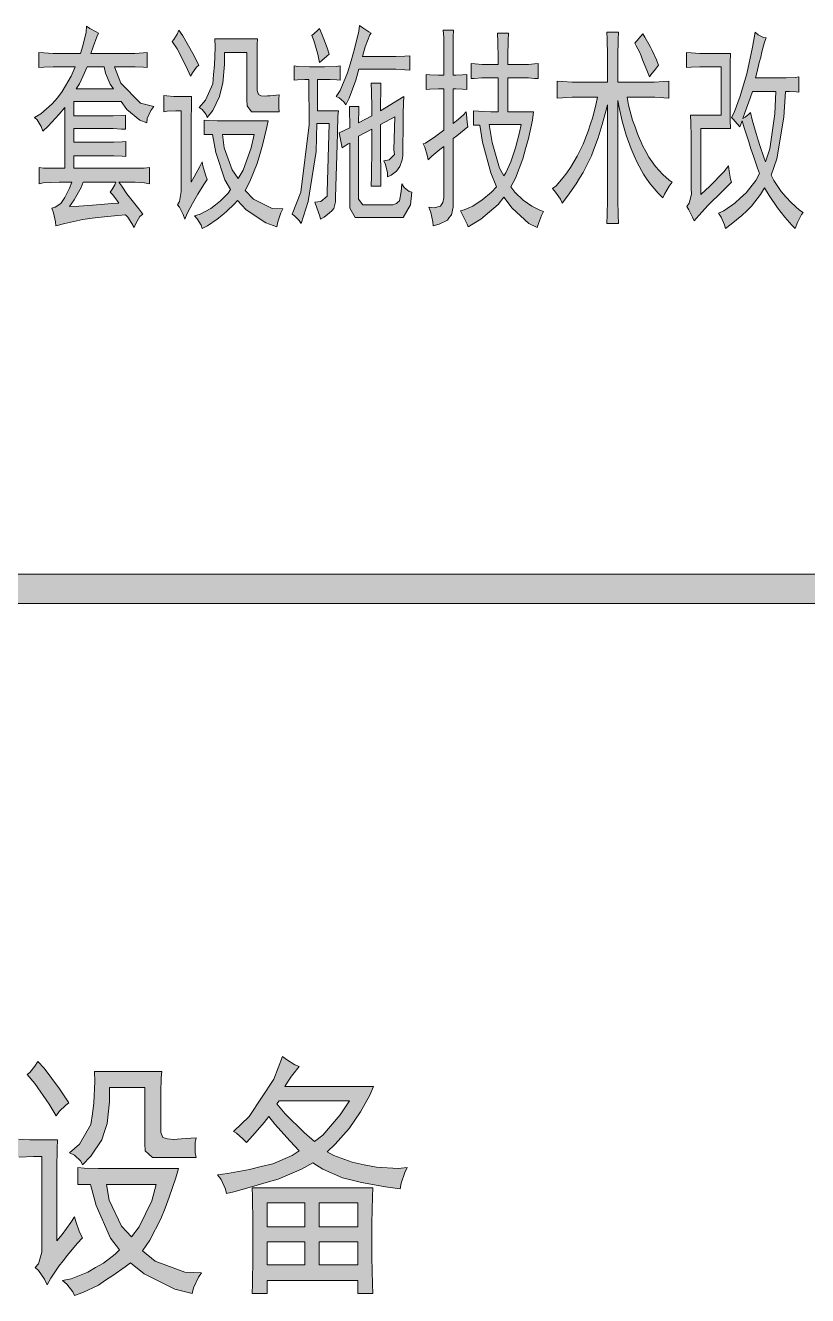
# Model space of a CAD drawing. Header units: millimetres. Extents: x 0 to 829, y 0 to 586.
# Drawn here: x 800.81 to 812.07, y 66.92 to 85.2 of the extents above; entities that cross this region are included whole.
import ezdxf

# ---------------------------------------------------------------- set-up
doc = ezdxf.new("R2010")
doc.units = ezdxf.units.MM

msp = doc.modelspace()

# ---------------------------------------------------------------- hatches: boundary and pattern name
h = msp.add_hatch(color=0)
h.dxf.hatch_style = 2
h.paths.add_polyline_path([(805.786778, 85.09), (805.765611, 85.061778), (805.702111, 84.888917), (805.663306, 84.751333), (806.072528, 84.751333), (806.139556, 84.751333), (806.273611, 84.754861), (806.344167, 84.761917), (806.344167, 84.553778), (806.273611, 84.560833), (806.139556, 84.567889), (806.072528, 84.567889), (805.610389, 84.567889), (805.564528, 84.409139), (805.469278, 84.151611), (805.423417, 84.056361), (805.395194, 84.098694), (805.328167, 84.158667), (805.282306, 84.176306), (805.342278, 84.260972), (805.448111, 84.5185), (805.4975, 84.687833), (805.546889, 84.860694), (805.606861, 85.114694), (805.620972, 85.199361), (805.666833, 85.164083), (805.7515, 85.107639)])
h = msp.add_hatch(color=0)
h.paths.add_polyline_path([(801.860361, 85.09), (801.835667, 85.037083), (801.78275, 84.888917), (801.751, 84.797194), (802.315444, 84.797194), (802.382472, 84.797194), (802.505944, 84.80425), (802.562389, 84.811306), (802.562389, 84.592583), (802.509472, 84.596111), (802.386, 84.603167), (802.315444, 84.603167), (802.089667, 84.603167), (802.181389, 84.366806), (802.463611, 84.081056), (802.657639, 84.031667), (802.615306, 83.975222), (802.562389, 83.858806), (802.555333, 83.798833), (802.453028, 83.837639), (802.266056, 83.989333), (802.184917, 84.10575), (801.504056, 84.10575), (801.504056, 83.897611), (802.008528, 83.897611), (802.072028, 83.897611), (802.191972, 83.904667), (802.248417, 83.908194), (802.248417, 83.703583), (802.191972, 83.707111), (802.072028, 83.714167), (802.008528, 83.714167), (801.504056, 83.714167), (801.504056, 83.520139), (802.022639, 83.520139), (802.082611, 83.520139), (802.199028, 83.523667), (802.255472, 83.530722), (802.255472, 83.312), (802.199028, 83.319056), (802.082611, 83.322583), (802.022639, 83.322583), (801.504056, 83.322583), (801.504056, 83.142667), (802.3225, 83.142667), (802.386, 83.142667), (802.520056, 83.146194), (802.594139, 83.15325), (802.594139, 82.920417), (802.523583, 82.934528), (802.389528, 82.945111), (802.3225, 82.945111), (802.153167, 82.945111), (802.1955, 82.885139), (802.269583, 82.775778), (802.308389, 82.726389), (802.343667, 82.677), (802.438917, 82.557056), (802.498889, 82.482972), (802.456556, 82.447694), (802.396583, 82.348917), (802.375417, 82.288944), (802.340139, 82.348917), (802.280167, 82.440639), (802.248417, 82.472389), (802.139056, 82.465333), (801.899167, 82.440639), (801.768639, 82.423), (801.634583, 82.405361), (801.377056, 82.348917), (801.246528, 82.313639), (801.239472, 82.373611), (801.21125, 82.500611), (801.190083, 82.567639), (801.235944, 82.58175), (801.317083, 82.634667), (801.345306, 82.677), (801.377056, 82.722861), (801.440556, 82.856917), (801.475833, 82.945111), (801.295917, 82.945111), (801.063083, 82.934528), (801.006639, 82.920417), (801.006639, 83.15325), (801.066611, 83.146194), (801.246528, 83.142667), (801.373528, 83.142667), (801.373528, 84.017556), (801.295917, 83.922306), (801.137167, 83.749444), (801.059556, 83.678889), (801.034861, 83.745917), (800.978417, 83.841167), (800.939611, 83.872917), (801.031333, 83.925833), (801.193611, 84.070472), (801.267694, 84.158667), (801.33825, 84.246861), (801.468778, 84.469111), (801.525222, 84.603167), (801.271222, 84.603167), (801.207722, 84.603167), (801.073667, 84.596111), (800.999583, 84.592583), (800.999583, 84.811306), (801.073667, 84.80425), (801.207722, 84.797194), (801.271222, 84.797194), (801.599306, 84.797194), (801.634583, 84.906556), (801.680444, 85.104111), (801.6875, 85.188778), (801.736889, 85.157028), (801.825083, 85.107639)])
h.paths.add_polyline_path([(801.444083, 82.592333), (801.578139, 82.599389), (801.772167, 82.609972), (801.832139, 82.617028), (801.895639, 82.624083), (802.054389, 82.634667), (802.153167, 82.641722), (802.124944, 82.684056), (802.061444, 82.765194), (802.029694, 82.800472), (802.054389, 82.832222), (802.096722, 82.902778), (802.110833, 82.945111), (801.641639, 82.945111), (801.609889, 82.8675), (801.511111, 82.691111)])
h.paths.add_polyline_path([(802.075556, 84.285667), (802.029694, 84.352694), (801.962667, 84.511444), (801.9415, 84.603167), (801.694556, 84.603167), (801.659278, 84.5185), (801.585194, 84.35975), (801.539333, 84.285667)])
h = msp.add_hatch(color=0)
h.dxf.hatch_style = 2
h.paths.add_polyline_path([(803.017472, 85.128806), (803.073917, 85.047667), (803.218556, 84.797194), (803.303222, 84.627861), (803.271472, 84.596111), (803.215028, 84.5185), (803.186806, 84.469111), (803.123306, 84.610222), (802.992778, 84.860694), (802.922222, 84.970056), (802.943389, 84.99475), (802.992778, 85.072361)])
h = msp.add_hatch(color=0)
h.dxf.hatch_style = 2
h.paths.add_polyline_path([(805.042417, 85.1535), (805.081222, 85.061778), (805.151778, 84.878333), (805.18, 84.786611), (805.14825, 84.754861), (805.077694, 84.694889), (805.042417, 84.663139), (805.017722, 84.786611), (804.961278, 84.980639), (804.933056, 85.054722), (804.961278, 85.079417), (805.017722, 85.128806)])
h = msp.add_hatch(color=0)
h.dxf.hatch_style = 2
h.paths.add_polyline_path([(807.155556, 83.957583), (807.159083, 83.91525), (807.169667, 83.805889), (807.176722, 83.738861), (807.123806, 83.696528), (807.017972, 83.611861), (806.965056, 83.569528), (806.965056, 82.655833), (806.968583, 82.58175), (806.943889, 82.472389), (806.912139, 82.433583), (806.883917, 82.398306), (806.7675, 82.338333), (806.679306, 82.313639), (806.67225, 82.373611), (806.644028, 82.507667), (806.619333, 82.58175), (806.693417, 82.574694), (806.785139, 82.595861), (806.79925, 82.624083), (806.816889, 82.652306), (806.834528, 82.715806), (806.834528, 82.751083), (806.834528, 83.456639), (806.774556, 83.414306), (806.661667, 83.319056), (806.605222, 83.262611), (806.594639, 83.329639), (806.559361, 83.446056), (806.534667, 83.495444), (806.569944, 83.506028), (806.718111, 83.604806), (806.834528, 83.689472), (806.834528, 84.285667), (806.756917, 84.285667), (806.629917, 84.282139), (806.577, 84.275083), (806.577, 84.493806), (806.629917, 84.48675), (806.756917, 84.483222), (806.834528, 84.483222), (806.834528, 84.701944), (806.831, 85.022972), (806.823944, 85.128806), (806.972111, 85.128806), (806.968583, 85.037083), (806.965056, 84.712528), (806.965056, 84.483222), (807.003861, 84.483222), (807.102639, 84.48675), (807.162611, 84.493806), (807.162611, 84.275083), (807.102639, 84.282139), (807.003861, 84.285667), (806.965056, 84.285667), (806.965056, 83.78825), (807.014444, 83.823528), (807.109694, 83.908194)])
h = msp.add_hatch(color=0)
h.paths.add_polyline_path([(807.257861, 83.971694), (807.331944, 83.964639), (807.511861, 83.957583), (807.614167, 83.957583), (807.614167, 84.444417), (807.448361, 84.444417), (807.381333, 84.444417), (807.271972, 84.437361), (807.226111, 84.433833), (807.226111, 84.652556), (807.282556, 84.6455), (807.384861, 84.638444), (807.430722, 84.638444), (807.614167, 84.638444), (807.614167, 84.730167), (807.610639, 84.955944), (807.607111, 85.09), (807.762333, 85.09), (807.758806, 84.980639), (807.755278, 84.754861), (807.755278, 84.638444), (808.009278, 84.638444), (808.051611, 84.638444), (808.139806, 84.6455), (808.192722, 84.652556), (808.192722, 84.433833), (808.139806, 84.437361), (808.051611, 84.444417), (808.009278, 84.444417), (807.755278, 84.444417), (807.755278, 83.957583), (808.125694, 83.957583), (808.108056, 83.837639), (808.051611, 83.569528), (808.009278, 83.421361), (807.970472, 83.276722), (807.864639, 83.001556), (807.797611, 82.874556), (807.857583, 82.800472), (807.977528, 82.684056), (808.0375, 82.641722), (808.101, 82.599389), (808.213889, 82.539417), (808.266806, 82.521778), (808.238583, 82.465333), (808.19625, 82.348917), (808.178611, 82.288944), (808.058667, 82.348917), (807.81525, 82.567639), (807.695306, 82.726389), (807.617694, 82.624083), (807.363694, 82.408889), (807.183778, 82.299528), (807.169667, 82.338333), (807.113222, 82.45475), (807.074417, 82.532361), (807.127333, 82.542944), (807.250806, 82.599389), (807.314306, 82.641722), (807.381333, 82.684056), (807.518917, 82.800472), (807.593, 82.874556), (807.508333, 83.075639), (807.388389, 83.520139), (807.353111, 83.763556), (807.257861, 83.763556)])
h.paths.add_polyline_path([(807.483639, 83.774139), (807.5295, 83.513083), (807.635333, 83.142667), (807.695306, 83.033306), (807.727056, 83.079167), (807.797611, 83.234389), (807.829361, 83.336694), (807.864639, 83.439), (807.921083, 83.657722), (807.945778, 83.774139)])
h = msp.add_hatch(color=0)
h.dxf.hatch_style = 2
h.paths.add_polyline_path([(809.187556, 84.384444), (809.187556, 84.617278), (809.187556, 84.761917), (809.184028, 85.005333), (809.1805, 85.104111), (809.346306, 85.104111), (809.342778, 84.99475), (809.33925, 84.751333), (809.33925, 84.617278), (809.33925, 84.384444), (809.801389, 84.384444), (809.861361, 84.384444), (809.998944, 84.3915), (810.073028, 84.395028), (810.073028, 84.151611), (810.002472, 84.158667), (809.871944, 84.165722), (809.808444, 84.165722), (809.473306, 84.165722), (809.494472, 84.049306), (809.550917, 83.837639), (809.586194, 83.738861), (809.621472, 83.640083), (809.699083, 83.463694), (809.741417, 83.386083), (809.787278, 83.304944), (809.882528, 83.167361), (809.931917, 83.110917), (809.984833, 83.054472), (810.080083, 82.969806), (810.122417, 82.945111), (810.080083, 82.885139), (810.009528, 82.768722), (809.984833, 82.715806), (809.917806, 82.782833), (809.804917, 82.920417), (809.755528, 82.987444), (809.709667, 83.058), (809.617944, 83.227333), (809.575611, 83.322583), (809.52975, 83.421361), (809.459194, 83.618917), (809.430972, 83.721222), (809.40275, 83.82), (809.356889, 84.017556), (809.33925, 84.116333), (809.33925, 82.775778), (809.33925, 82.684056), (809.342778, 82.472389), (809.346306, 82.348917), (809.1805, 82.348917), (809.184028, 82.472389), (809.187556, 82.684056), (809.187556, 82.775778), (809.187556, 84.056361), (809.166389, 83.964639), (809.113472, 83.774139), (809.08525, 83.678889), (809.0535, 83.580111), (808.99, 83.403722), (808.95825, 83.322583), (808.922972, 83.244972), (808.838306, 83.082694), (808.788917, 83.001556), (808.739528, 82.920417), (808.612528, 82.7405), (808.534917, 82.641722), (808.51375, 82.698167), (808.443194, 82.800472), (808.397333, 82.849861), (808.45025, 82.892194), (808.552556, 83.008611), (808.605472, 83.079167), (808.658389, 83.15325), (808.753639, 83.315528), (808.795972, 83.403722), (808.838306, 83.491917), (808.912389, 83.678889), (808.944139, 83.781194), (808.979417, 83.879972), (809.028806, 84.074), (809.046444, 84.165722), (808.739528, 84.165722), (808.683083, 84.165722), (808.541972, 84.158667), (808.464361, 84.151611), (808.464361, 84.395028), (808.541972, 84.3915), (808.679556, 84.384444), (808.732472, 84.384444)])
h = msp.add_hatch(color=0)
h.dxf.hatch_style = 2
h.paths.add_polyline_path([(809.699083, 85.079417), (809.727306, 85.030028), (809.78375, 84.93125), (809.808444, 84.885389), (809.833139, 84.836), (809.893111, 84.705472), (809.924861, 84.627861), (809.879, 84.571417), (809.811972, 84.48675), (809.794333, 84.458528), (809.755528, 84.553778), (809.695556, 84.705472), (809.674389, 84.761917), (809.649694, 84.818361), (809.603833, 84.906556), (809.582667, 84.945361)])
h = msp.add_hatch(color=0)
h.paths.add_polyline_path([(811.547639, 83.043889), (811.582917, 82.966278), (811.692278, 82.807528), (811.762833, 82.726389), (811.833389, 82.648778), (811.956861, 82.539417), (812.009778, 82.507667), (811.981556, 82.475917), (811.925111, 82.363028), (811.893361, 82.274833), (811.843972, 82.324222), (811.745194, 82.440639), (811.692278, 82.507667), (811.635833, 82.574694), (811.519417, 82.751083), (811.452389, 82.860444), (811.392417, 82.765194), (811.261889, 82.599389), (811.194861, 82.532361), (811.124306, 82.465333), (810.972611, 82.338333), (810.891472, 82.274833), (810.873833, 82.331278), (810.824444, 82.440639), (810.789167, 82.497083), (810.86325, 82.532361), (811.022, 82.641722), (811.106667, 82.715806), (811.187806, 82.789889), (811.325389, 82.966278), (811.378306, 83.068583), (811.350083, 83.142667), (811.290111, 83.319056), (811.254833, 83.421361), (811.223083, 83.523667), (811.159583, 83.72475), (811.131361, 83.823528), (811.096083, 83.738861), (811.057278, 83.781194), (811.000833, 83.848222), (810.976139, 83.872917), (811.014944, 83.947), (811.099611, 84.179833), (811.149, 84.342111), (811.198389, 84.504389), (811.279528, 84.885389), (811.314806, 85.104111), (811.357139, 85.065306), (811.438278, 85.022972), (811.473556, 85.019444), (811.452389, 84.955944), (811.413583, 84.818361), (811.395944, 84.744278), (811.374778, 84.666667), (811.3395, 84.5185), (811.321861, 84.444417), (811.685222, 84.444417), (811.762833, 84.444417), (811.893361, 84.451472), (811.94275, 84.458528), (811.94275, 84.236278), (811.907472, 84.243333), (811.812222, 84.250389), (811.75225, 84.250389), (811.731083, 83.879972), (811.628778, 83.276722)])
h.paths.add_polyline_path([(811.138417, 83.858806), (811.170167, 83.879972), (811.226611, 83.922306), (811.247778, 83.947), (811.272472, 83.841167), (811.328917, 83.643611), (811.357139, 83.548361), (811.388889, 83.456639), (811.441806, 83.301417), (811.4665, 83.237917), (811.526472, 83.421361), (811.600556, 83.925833), (811.614667, 84.250389), (811.276, 84.250389), (811.24425, 84.151611), (811.173694, 83.957583)])
h = msp.add_hatch(color=0)
h.dxf.hatch_style = 2
h.paths.add_polyline_path([(804.128722, 83.957583), (804.065222, 83.957583), (804.001722, 84.04225), (803.998194, 84.126917), (803.998194, 84.811306), (803.673639, 84.811306), (803.673639, 84.638444), (803.652472, 84.370333), (803.627778, 84.275083), (803.603083, 84.176306), (803.504306, 83.975222), (803.426694, 83.872917), (803.412583, 83.91525), (803.352611, 83.989333), (803.310278, 84.017556), (803.402, 84.123389), (803.504306, 84.35975), (803.518417, 84.493806), (803.529, 84.627861), (803.539583, 84.885389), (803.536056, 85.005333), (804.149889, 85.005333), (804.146361, 84.93125), (804.142833, 84.751333), (804.142833, 84.638444), (804.142833, 84.310361), (804.142833, 84.260972), (804.164, 84.204528), (804.181639, 84.193944), (804.202806, 84.186889), (804.25925, 84.179833), (804.294528, 84.183361), (804.333333, 84.186889), (804.418, 84.193944), (804.463861, 84.201), (804.456806, 84.141028), (804.456806, 84.017556), (804.463861, 83.957583)])
h = msp.add_hatch(color=0)
h.dxf.hatch_style = 2
h.paths.add_polyline_path([(810.962028, 84.797194), (810.9585, 84.659611), (810.954972, 84.377389), (810.954972, 84.236278), (810.954972, 84.098694), (810.9585, 83.837639), (810.962028, 83.714167), (810.531639, 83.714167), (810.531639, 82.765194), (810.665694, 82.885139), (810.866778, 83.093278), (810.933806, 83.177944), (810.940861, 83.103861), (810.962028, 82.987444), (810.976139, 82.945111), (810.909111, 82.878083), (810.771528, 82.744028), (810.708028, 82.677), (810.641, 82.609972), (810.506944, 82.465333), (810.436389, 82.387722), (810.415222, 82.440639), (810.362306, 82.542944), (810.334083, 82.592333), (810.365833, 82.641722), (810.397583, 82.768722), (810.394056, 82.849861), (810.394056, 83.520139), (810.394056, 83.604806), (810.390528, 83.798833), (810.387, 83.908194), (810.824444, 83.908194), (810.824444, 84.603167), (810.584556, 84.603167), (810.521056, 84.603167), (810.394056, 84.596111), (810.327028, 84.592583), (810.327028, 84.811306), (810.394056, 84.80425), (810.521056, 84.797194), (810.584556, 84.797194)])
h = msp.add_hatch(color=0)
h.dxf.hatch_style = 2
h.paths.add_polyline_path([(805.342278, 84.409139), (805.292889, 84.416194), (805.197639, 84.419722), (805.151778, 84.419722), (805.014194, 84.419722), (805.014194, 83.971694), (805.314056, 83.971694), (805.307, 83.897611), (805.299944, 83.654194), (805.296417, 83.481333), (805.27525, 82.726389), (805.27525, 82.659361), (805.247028, 82.564111), (805.218806, 82.532361), (805.187056, 82.500611), (805.109444, 82.440639), (805.056528, 82.408889), (805.045944, 82.45475), (805.003611, 82.574694), (804.975389, 82.655833), (805.063583, 82.666417), (805.151778, 82.7405), (805.151778, 82.800472), (805.18, 83.78825), (805.003611, 83.78825), (804.993028, 83.386083), (804.880139, 82.666417), (804.777833, 82.348917), (804.749611, 82.39125), (804.682583, 82.458278), (804.647306, 82.482972), (804.774306, 82.800472), (804.89425, 83.770611), (804.887194, 84.419722), (804.83075, 84.419722), (804.724917, 84.416194), (804.675528, 84.409139), (804.675528, 84.617278), (804.7355, 84.610222), (804.897778, 84.603167), (805.003611, 84.603167), (805.1165, 84.603167), (805.282306, 84.610222), (805.342278, 84.617278)])
h = msp.add_hatch(color=0)
h.dxf.hatch_style = 2
h.paths.add_polyline_path([(805.479861, 83.72475), (805.479861, 83.791778), (805.476333, 83.947), (805.472806, 84.031667), (805.610389, 84.031667), (805.606861, 83.950528), (805.603333, 83.837639), (805.603333, 83.798833), (805.793833, 83.897611), (805.793833, 84.014028), (805.790306, 84.250389), (805.786778, 84.370333), (805.927889, 84.370333), (805.924361, 84.260972), (805.920833, 84.059889), (805.920833, 83.971694), (806.255972, 84.176306), (806.252444, 84.084583), (806.248917, 83.925833), (806.248917, 83.858806), (806.241861, 83.322583), (806.234806, 83.262611), (806.199528, 83.167361), (806.174833, 83.135611), (806.150139, 83.100333), (806.072528, 83.043889), (806.023139, 83.019194), (806.023139, 83.079167), (805.994917, 83.195583), (805.970222, 83.252028), (806.047833, 83.262611), (806.121917, 83.34375), (806.114861, 83.410778), (806.125444, 83.8835), (805.920833, 83.774139), (805.920833, 83.446056), (805.924361, 83.001556), (805.927889, 82.885139), (805.786778, 82.885139), (805.790306, 83.033306), (805.793833, 83.439), (805.793833, 83.703583), (805.603333, 83.604806), (805.603333, 82.775778), (805.603333, 82.698167), (805.666833, 82.617028), (805.730333, 82.617028), (806.065472, 82.617028), (806.097222, 82.617028), (806.150139, 82.634667), (806.171306, 82.655833), (806.192472, 82.673472), (806.217167, 82.807528), (806.22775, 82.920417), (806.2595, 82.8675), (806.333583, 82.807528), (806.372389, 82.800472), (806.35475, 82.617028), (806.248917, 82.433583), (806.160722, 82.433583), (805.628028, 82.433583), (805.553944, 82.433583), (805.479861, 82.567639), (805.479861, 82.701694), (805.479861, 83.506028), (805.455167, 83.495444), (805.398722, 83.456639), (805.3705, 83.435472), (805.328167, 83.654194)])
h = msp.add_hatch(color=0)
h.dxf.hatch_style = 2
h.paths.add_polyline_path([(803.200917, 84.176306), (803.197389, 84.066944), (803.193861, 83.823528), (803.193861, 83.689472), (803.193861, 82.945111), (803.239722, 83.019194), (803.320861, 83.167361), (803.352611, 83.237917), (803.363194, 83.177944), (803.402, 83.050944), (803.426694, 82.983917), (803.377306, 82.909833), (803.292639, 82.768722), (803.250306, 82.701694), (803.2115, 82.634667), (803.137417, 82.490028), (803.105667, 82.408889), (803.077444, 82.475917), (803.024528, 82.58175), (802.996306, 82.617028), (803.024528, 82.666417), (803.05275, 82.807528), (803.05275, 82.89925), (803.05275, 83.971694), (802.975139, 83.971694), (802.848139, 83.964639), (802.79875, 83.957583), (802.79875, 84.190417), (802.844611, 84.183361), (802.943389, 84.176306), (802.996306, 84.176306)])
h = msp.add_hatch(color=0)
h.paths.add_polyline_path([(803.380833, 83.837639), (803.440806, 83.830583), (803.571333, 83.823528), (803.645417, 83.823528), (804.305111, 83.823528), (804.280417, 83.714167), (804.220444, 83.474278), (804.181639, 83.34375), (804.142833, 83.213222), (804.040528, 82.952167), (803.9735, 82.825167), (804.089917, 82.698167), (804.361556, 82.564111), (804.516778, 82.557056), (804.485028, 82.500611), (804.442694, 82.373611), (804.428583, 82.299528), (804.269833, 82.355972), (803.987611, 82.542944), (803.864139, 82.677), (803.818278, 82.631139), (803.705389, 82.521778), (803.638361, 82.465333), (803.571333, 82.408889), (803.430222, 82.313639), (803.352611, 82.274833), (803.3385, 82.324222), (803.282056, 82.415944), (803.24325, 82.458278), (803.324389, 82.482972), (803.476083, 82.564111), (803.546639, 82.617028), (803.617194, 82.673472), (803.726556, 82.782833), (803.761833, 82.83575), (803.680694, 82.976861), (803.550167, 83.371972), (803.500778, 83.6295), (803.380833, 83.6295)])
h.paths.add_polyline_path([(803.871194, 82.9945), (803.945278, 83.117972), (804.058167, 83.435472), (804.1005, 83.6295), (803.645417, 83.6295), (803.670111, 83.439), (803.783, 83.1215)])
h = msp.add_hatch(color=0)
h.dxf.hatch_style = 2
h.paths.add_polyline_path([(769.958667, 76.877333), (769.958667, 77.300667), (819.294639, 77.300667), (819.294639, 76.877333)])
h = msp.add_hatch(color=0)
h.dxf.hatch_style = 2
h.paths.add_polyline_path([(800.985472, 70.287444), (801.077194, 70.192194), (801.299444, 69.895861), (801.4335, 69.694778), (801.387639, 69.6595), (801.295917, 69.567778), (801.250056, 69.507806), (801.151278, 69.673611), (800.943139, 69.969944), (800.833778, 70.100472), (800.869056, 70.128694), (800.943139, 70.220417)])
h = msp.add_hatch(color=0)
h.paths.add_polyline_path([(803.701861, 68.385972), (803.691278, 68.449472), (803.627778, 68.587056), (803.574861, 68.657611), (803.7195, 68.67525), (804.033472, 68.731694), (804.202806, 68.774028), (804.372139, 68.816361), (804.647306, 68.932778), (804.749611, 69.003333), (804.619083, 69.140917), (804.400361, 69.387861), (804.312167, 69.493694), (804.245139, 69.409028), (804.082861, 69.222056), (803.991139, 69.11975), (803.938222, 69.176194), (803.8465, 69.257333), (803.804167, 69.2785), (804.029944, 69.493694), (804.382722, 70.033444), (804.509722, 70.358), (804.566167, 70.315667), (804.686111, 70.241583), (804.749611, 70.213361), (804.657889, 70.100472), (804.64025, 70.075778), (804.583806, 69.991111), (804.541472, 69.927611), (805.822056, 69.927611), (805.769139, 69.804139), (805.635083, 69.56425), (805.550417, 69.444306), (805.469278, 69.324361), (805.268194, 69.098583), (805.155306, 68.989222), (805.247028, 68.932778), (805.515139, 68.837528), (805.688, 68.80225), (805.864389, 68.766972), (806.174833, 68.745806), (806.305361, 68.759917), (806.270083, 68.689361), (806.220694, 68.537667), (806.203056, 68.456528), (805.994917, 68.48475), (805.649194, 68.54825), (805.511611, 68.58), (805.374028, 68.61175), (805.091806, 68.73875), (804.947167, 68.830472), (804.784889, 68.73875), (804.44975, 68.594111), (804.273361, 68.544722), (804.096972, 68.495333), (803.811222, 68.414194)])
h.paths.add_polyline_path([(804.428583, 69.680667), (804.548528, 69.536028), (804.820167, 69.264389), (804.968333, 69.133861), (805.091806, 69.229111), (805.342278, 69.521917), (805.476333, 69.723), (804.463861, 69.723)])
h = msp.add_hatch(color=0)
h.dxf.hatch_style = 2
h.paths.add_polyline_path([(802.73525, 68.904556), (802.636472, 68.904556), (802.534167, 69.003333), (802.527111, 69.105639), (802.527111, 69.9135), (802.019111, 69.9135), (802.019111, 69.708889), (801.983833, 69.394917), (801.945028, 69.2785), (801.90975, 69.162083), (801.751, 68.925722), (801.627528, 68.80225), (801.606361, 68.855167), (801.514639, 68.939833), (801.444083, 68.975111), (801.588722, 69.098583), (801.751, 69.380806), (801.772167, 69.536028), (801.793333, 69.694778), (801.807444, 69.998167), (801.800389, 70.142806), (802.770528, 70.142806), (802.763472, 70.054611), (802.756417, 69.839417), (802.756417, 69.708889), (802.756417, 69.320833), (802.756417, 69.264389), (802.788167, 69.193833), (802.819917, 69.18325), (802.851667, 69.172667), (802.943389, 69.165611), (802.999833, 69.169139), (803.056278, 69.172667), (803.190333, 69.18325), (803.264417, 69.190306), (803.253833, 69.11975), (803.253833, 68.975111), (803.264417, 68.904556)])
h = msp.add_hatch(color=0)
h.dxf.hatch_style = 2
h.paths.add_polyline_path([(801.271222, 69.162083), (801.264167, 69.035083), (801.260639, 68.745806), (801.260639, 68.587056), (801.260639, 67.708639), (801.334722, 67.796833), (801.461722, 67.969694), (801.514639, 68.054361), (801.532278, 67.983806), (801.588722, 67.832111), (801.627528, 67.750972), (801.553444, 67.666306), (801.415861, 67.5005), (801.352361, 67.419361), (801.288861, 67.34175), (801.172444, 67.168889), (801.123056, 67.073639), (801.080722, 67.154778), (800.996056, 67.27825), (800.950194, 67.320583), (800.996056, 67.377028), (801.041917, 67.542833), (801.041917, 67.652194), (801.041917, 68.918667), (800.921972, 68.918667), (800.717361, 68.911611), (800.63975, 68.904556), (800.63975, 69.176194), (800.713833, 69.169139), (800.869056, 69.162083), (800.950194, 69.162083)])
h = msp.add_hatch(color=0)
h.paths.add_polyline_path([(801.5605, 68.759917), (801.652222, 68.752861), (801.860361, 68.745806), (801.97325, 68.745806), (803.010417, 68.745806), (802.975139, 68.615278), (802.879889, 68.333056), (802.819917, 68.177833), (802.759944, 68.022611), (802.597667, 67.715694), (802.491833, 67.564), (802.675278, 67.412306), (803.102139, 67.253556), (803.345556, 67.2465), (803.299694, 67.183), (803.229139, 67.031306), (803.207972, 66.946639), (802.9575, 67.010139), (802.516528, 67.232389), (802.318972, 67.391139), (802.244889, 67.334694), (802.064972, 67.207694), (801.962667, 67.140667), (801.860361, 67.070111), (801.634583, 66.96075), (801.514639, 66.918417), (801.489944, 66.974861), (801.405278, 67.084222), (801.341778, 67.133611), (801.468778, 67.161833), (801.705139, 67.253556), (801.818028, 67.320583), (801.930917, 67.384083), (802.10025, 67.514611), (802.160222, 67.578111), (802.033222, 67.743917), (801.825083, 68.213111), (801.743944, 68.5165), (801.5605, 68.5165)])
h.paths.add_polyline_path([(802.333083, 67.765083), (802.445972, 67.909722), (802.625889, 68.283667), (802.689389, 68.5165), (801.97325, 68.5165), (802.015583, 68.290722), (802.191972, 67.916778)])
h = msp.add_hatch(color=0)
h.paths.add_polyline_path([(805.811472, 68.470639), (805.804417, 68.343639), (805.797361, 67.959111), (805.797361, 67.708639), (805.797361, 67.465222), (805.804417, 67.084222), (805.811472, 66.946639), (805.59275, 66.946639), (805.59275, 67.133611), (804.291, 67.133611), (804.291, 66.946639), (804.072278, 66.946639), (804.075806, 67.084222), (804.082861, 67.465222), (804.082861, 67.708639), (804.082861, 67.959111), (804.075806, 68.343639), (804.072278, 68.470639)])
h.paths.add_polyline_path([(805.59275, 67.909722), (805.59275, 68.255444), (805.038889, 68.255444), (805.038889, 67.909722)])
h.paths.add_polyline_path([(804.83075, 67.909722), (804.83075, 68.255444), (804.291, 68.255444), (804.291, 67.909722)])
h.paths.add_polyline_path([(805.59275, 67.362917), (805.59275, 67.694528), (805.038889, 67.694528), (805.038889, 67.362917)])
h.paths.add_polyline_path([(804.83075, 67.362917), (804.83075, 67.694528), (804.291, 67.694528), (804.291, 67.362917)])

# ---------------------------------------------------------------- linework, layer by layer
at = {"color": 0, "lineweight": 0}
for points in [[(805.786778, 85.09), (805.765611, 85.061778), (805.702111, 84.888917), (805.663306, 84.751333), (806.072528, 84.751333), (806.139556, 84.751333), (806.273611, 84.754861), (806.344167, 84.761917), (806.344167, 84.553778), (806.273611, 84.560833), (806.139556, 84.567889), (806.072528, 84.567889), (805.610389, 84.567889), (805.564528, 84.409139), (805.469278, 84.151611), (805.423417, 84.056361), (805.395194, 84.098694), (805.328167, 84.158667), (805.282306, 84.176306), (805.342278, 84.260972), (805.448111, 84.5185), (805.4975, 84.687833), (805.546889, 84.860694), (805.606861, 85.114694), (805.620972, 85.199361), (805.666833, 85.164083), (805.7515, 85.107639)], [(801.860361, 85.09), (801.835667, 85.037083), (801.78275, 84.888917), (801.751, 84.797194), (802.315444, 84.797194), (802.382472, 84.797194), (802.505944, 84.80425), (802.562389, 84.811306), (802.562389, 84.592583), (802.509472, 84.596111), (802.386, 84.603167), (802.315444, 84.603167), (802.089667, 84.603167), (802.181389, 84.366806), (802.463611, 84.081056), (802.657639, 84.031667), (802.615306, 83.975222), (802.562389, 83.858806), (802.555333, 83.798833), (802.453028, 83.837639), (802.266056, 83.989333), (802.184917, 84.10575), (801.504056, 84.10575), (801.504056, 83.897611), (802.008528, 83.897611), (802.072028, 83.897611), (802.191972, 83.904667), (802.248417, 83.908194), (802.248417, 83.703583), (802.191972, 83.707111), (802.072028, 83.714167), (802.008528, 83.714167), (801.504056, 83.714167), (801.504056, 83.520139), (802.022639, 83.520139), (802.082611, 83.520139), (802.199028, 83.523667), (802.255472, 83.530722), (802.255472, 83.312), (802.199028, 83.319056), (802.082611, 83.322583), (802.022639, 83.322583), (801.504056, 83.322583), (801.504056, 83.142667), (802.3225, 83.142667), (802.386, 83.142667), (802.520056, 83.146194), (802.594139, 83.15325), (802.594139, 82.920417), (802.523583, 82.934528), (802.389528, 82.945111), (802.3225, 82.945111), (802.153167, 82.945111), (802.1955, 82.885139), (802.269583, 82.775778), (802.308389, 82.726389), (802.343667, 82.677), (802.438917, 82.557056), (802.498889, 82.482972), (802.456556, 82.447694), (802.396583, 82.348917), (802.375417, 82.288944), (802.340139, 82.348917), (802.280167, 82.440639), (802.248417, 82.472389), (802.139056, 82.465333), (801.899167, 82.440639), (801.768639, 82.423), (801.634583, 82.405361), (801.377056, 82.348917), (801.246528, 82.313639), (801.239472, 82.373611), (801.21125, 82.500611), (801.190083, 82.567639), (801.235944, 82.58175), (801.317083, 82.634667), (801.345306, 82.677), (801.377056, 82.722861), (801.440556, 82.856917), (801.475833, 82.945111), (801.295917, 82.945111), (801.063083, 82.934528), (801.006639, 82.920417), (801.006639, 83.15325), (801.066611, 83.146194), (801.246528, 83.142667), (801.373528, 83.142667), (801.373528, 84.017556), (801.295917, 83.922306), (801.137167, 83.749444), (801.059556, 83.678889), (801.034861, 83.745917), (800.978417, 83.841167), (800.939611, 83.872917), (801.031333, 83.925833), (801.193611, 84.070472), (801.267694, 84.158667), (801.33825, 84.246861), (801.468778, 84.469111), (801.525222, 84.603167), (801.271222, 84.603167), (801.207722, 84.603167), (801.073667, 84.596111), (800.999583, 84.592583), (800.999583, 84.811306), (801.073667, 84.80425), (801.207722, 84.797194), (801.271222, 84.797194), (801.599306, 84.797194), (801.634583, 84.906556), (801.680444, 85.104111), (801.6875, 85.188778), (801.736889, 85.157028), (801.825083, 85.107639)], [(803.017472, 85.128806), (803.073917, 85.047667), (803.218556, 84.797194), (803.303222, 84.627861), (803.271472, 84.596111), (803.215028, 84.5185), (803.186806, 84.469111), (803.123306, 84.610222), (802.992778, 84.860694), (802.922222, 84.970056), (802.943389, 84.99475), (802.992778, 85.072361)], [(805.042417, 85.1535), (805.081222, 85.061778), (805.151778, 84.878333), (805.18, 84.786611), (805.14825, 84.754861), (805.077694, 84.694889), (805.042417, 84.663139), (805.017722, 84.786611), (804.961278, 84.980639), (804.933056, 85.054722), (804.961278, 85.079417), (805.017722, 85.128806)], [(807.155556, 83.957583), (807.159083, 83.91525), (807.169667, 83.805889), (807.176722, 83.738861), (807.123806, 83.696528), (807.017972, 83.611861), (806.965056, 83.569528), (806.965056, 82.655833), (806.968583, 82.58175), (806.943889, 82.472389), (806.912139, 82.433583), (806.883917, 82.398306), (806.7675, 82.338333), (806.679306, 82.313639), (806.67225, 82.373611), (806.644028, 82.507667), (806.619333, 82.58175), (806.693417, 82.574694), (806.785139, 82.595861), (806.79925, 82.624083), (806.816889, 82.652306), (806.834528, 82.715806), (806.834528, 82.751083), (806.834528, 83.456639), (806.774556, 83.414306), (806.661667, 83.319056), (806.605222, 83.262611), (806.594639, 83.329639), (806.559361, 83.446056), (806.534667, 83.495444), (806.569944, 83.506028), (806.718111, 83.604806), (806.834528, 83.689472), (806.834528, 84.285667), (806.756917, 84.285667), (806.629917, 84.282139), (806.577, 84.275083), (806.577, 84.493806), (806.629917, 84.48675), (806.756917, 84.483222), (806.834528, 84.483222), (806.834528, 84.701944), (806.831, 85.022972), (806.823944, 85.128806), (806.972111, 85.128806), (806.968583, 85.037083), (806.965056, 84.712528), (806.965056, 84.483222), (807.003861, 84.483222), (807.102639, 84.48675), (807.162611, 84.493806), (807.162611, 84.275083), (807.102639, 84.282139), (807.003861, 84.285667), (806.965056, 84.285667), (806.965056, 83.78825), (807.014444, 83.823528), (807.109694, 83.908194)], [(807.257861, 83.971694), (807.331944, 83.964639), (807.511861, 83.957583), (807.614167, 83.957583), (807.614167, 84.444417), (807.448361, 84.444417), (807.381333, 84.444417), (807.271972, 84.437361), (807.226111, 84.433833), (807.226111, 84.652556), (807.282556, 84.6455), (807.384861, 84.638444), (807.430722, 84.638444), (807.614167, 84.638444), (807.614167, 84.730167), (807.610639, 84.955944), (807.607111, 85.09), (807.762333, 85.09), (807.758806, 84.980639), (807.755278, 84.754861), (807.755278, 84.638444), (808.009278, 84.638444), (808.051611, 84.638444), (808.139806, 84.6455), (808.192722, 84.652556), (808.192722, 84.433833), (808.139806, 84.437361), (808.051611, 84.444417), (808.009278, 84.444417), (807.755278, 84.444417), (807.755278, 83.957583), (808.125694, 83.957583), (808.108056, 83.837639), (808.051611, 83.569528), (808.009278, 83.421361), (807.970472, 83.276722), (807.864639, 83.001556), (807.797611, 82.874556), (807.857583, 82.800472), (807.977528, 82.684056), (808.0375, 82.641722), (808.101, 82.599389), (808.213889, 82.539417), (808.266806, 82.521778), (808.238583, 82.465333), (808.19625, 82.348917), (808.178611, 82.288944), (808.058667, 82.348917), (807.81525, 82.567639), (807.695306, 82.726389), (807.617694, 82.624083), (807.363694, 82.408889), (807.183778, 82.299528), (807.169667, 82.338333), (807.113222, 82.45475), (807.074417, 82.532361), (807.127333, 82.542944), (807.250806, 82.599389), (807.314306, 82.641722), (807.381333, 82.684056), (807.518917, 82.800472), (807.593, 82.874556), (807.508333, 83.075639), (807.388389, 83.520139), (807.353111, 83.763556), (807.257861, 83.763556)], [(809.187556, 84.384444), (809.187556, 84.617278), (809.187556, 84.761917), (809.184028, 85.005333), (809.1805, 85.104111), (809.346306, 85.104111), (809.342778, 84.99475), (809.33925, 84.751333), (809.33925, 84.617278), (809.33925, 84.384444), (809.801389, 84.384444), (809.861361, 84.384444), (809.998944, 84.3915), (810.073028, 84.395028), (810.073028, 84.151611), (810.002472, 84.158667), (809.871944, 84.165722), (809.808444, 84.165722), (809.473306, 84.165722), (809.494472, 84.049306), (809.550917, 83.837639), (809.586194, 83.738861), (809.621472, 83.640083), (809.699083, 83.463694), (809.741417, 83.386083), (809.787278, 83.304944), (809.882528, 83.167361), (809.931917, 83.110917), (809.984833, 83.054472), (810.080083, 82.969806), (810.122417, 82.945111), (810.080083, 82.885139), (810.009528, 82.768722), (809.984833, 82.715806), (809.917806, 82.782833), (809.804917, 82.920417), (809.755528, 82.987444), (809.709667, 83.058), (809.617944, 83.227333), (809.575611, 83.322583), (809.52975, 83.421361), (809.459194, 83.618917), (809.430972, 83.721222), (809.40275, 83.82), (809.356889, 84.017556), (809.33925, 84.116333), (809.33925, 82.775778), (809.33925, 82.684056), (809.342778, 82.472389), (809.346306, 82.348917), (809.1805, 82.348917), (809.184028, 82.472389), (809.187556, 82.684056), (809.187556, 82.775778), (809.187556, 84.056361), (809.166389, 83.964639), (809.113472, 83.774139), (809.08525, 83.678889), (809.0535, 83.580111), (808.99, 83.403722), (808.95825, 83.322583), (808.922972, 83.244972), (808.838306, 83.082694), (808.788917, 83.001556), (808.739528, 82.920417), (808.612528, 82.7405), (808.534917, 82.641722), (808.51375, 82.698167), (808.443194, 82.800472), (808.397333, 82.849861), (808.45025, 82.892194), (808.552556, 83.008611), (808.605472, 83.079167), (808.658389, 83.15325), (808.753639, 83.315528), (808.795972, 83.403722), (808.838306, 83.491917), (808.912389, 83.678889), (808.944139, 83.781194), (808.979417, 83.879972), (809.028806, 84.074), (809.046444, 84.165722), (808.739528, 84.165722), (808.683083, 84.165722), (808.541972, 84.158667), (808.464361, 84.151611), (808.464361, 84.395028), (808.541972, 84.3915), (808.679556, 84.384444), (808.732472, 84.384444)], [(809.699083, 85.079417), (809.727306, 85.030028), (809.78375, 84.93125), (809.808444, 84.885389), (809.833139, 84.836), (809.893111, 84.705472), (809.924861, 84.627861), (809.879, 84.571417), (809.811972, 84.48675), (809.794333, 84.458528), (809.755528, 84.553778), (809.695556, 84.705472), (809.674389, 84.761917), (809.649694, 84.818361), (809.603833, 84.906556), (809.582667, 84.945361)], [(811.547639, 83.043889), (811.582917, 82.966278), (811.692278, 82.807528), (811.762833, 82.726389), (811.833389, 82.648778), (811.956861, 82.539417), (812.009778, 82.507667), (811.981556, 82.475917), (811.925111, 82.363028), (811.893361, 82.274833), (811.843972, 82.324222), (811.745194, 82.440639), (811.692278, 82.507667), (811.635833, 82.574694), (811.519417, 82.751083), (811.452389, 82.860444), (811.392417, 82.765194), (811.261889, 82.599389), (811.194861, 82.532361), (811.124306, 82.465333), (810.972611, 82.338333), (810.891472, 82.274833), (810.873833, 82.331278), (810.824444, 82.440639), (810.789167, 82.497083), (810.86325, 82.532361), (811.022, 82.641722), (811.106667, 82.715806), (811.187806, 82.789889), (811.325389, 82.966278), (811.378306, 83.068583), (811.350083, 83.142667), (811.290111, 83.319056), (811.254833, 83.421361), (811.223083, 83.523667), (811.159583, 83.72475), (811.131361, 83.823528), (811.096083, 83.738861), (811.057278, 83.781194), (811.000833, 83.848222), (810.976139, 83.872917), (811.014944, 83.947), (811.099611, 84.179833), (811.149, 84.342111), (811.198389, 84.504389), (811.279528, 84.885389), (811.314806, 85.104111), (811.357139, 85.065306), (811.438278, 85.022972), (811.473556, 85.019444), (811.452389, 84.955944), (811.413583, 84.818361), (811.395944, 84.744278), (811.374778, 84.666667), (811.3395, 84.5185), (811.321861, 84.444417), (811.685222, 84.444417), (811.762833, 84.444417), (811.893361, 84.451472), (811.94275, 84.458528), (811.94275, 84.236278), (811.907472, 84.243333), (811.812222, 84.250389), (811.75225, 84.250389), (811.731083, 83.879972), (811.628778, 83.276722)], [(804.128722, 83.957583), (804.065222, 83.957583), (804.001722, 84.04225), (803.998194, 84.126917), (803.998194, 84.811306), (803.673639, 84.811306), (803.673639, 84.638444), (803.652472, 84.370333), (803.627778, 84.275083), (803.603083, 84.176306), (803.504306, 83.975222), (803.426694, 83.872917), (803.412583, 83.91525), (803.352611, 83.989333), (803.310278, 84.017556), (803.402, 84.123389), (803.504306, 84.35975), (803.518417, 84.493806), (803.529, 84.627861), (803.539583, 84.885389), (803.536056, 85.005333), (804.149889, 85.005333), (804.146361, 84.93125), (804.142833, 84.751333), (804.142833, 84.638444), (804.142833, 84.310361), (804.142833, 84.260972), (804.164, 84.204528), (804.181639, 84.193944), (804.202806, 84.186889), (804.25925, 84.179833), (804.294528, 84.183361), (804.333333, 84.186889), (804.418, 84.193944), (804.463861, 84.201), (804.456806, 84.141028), (804.456806, 84.017556), (804.463861, 83.957583)], [(810.962028, 84.797194), (810.9585, 84.659611), (810.954972, 84.377389), (810.954972, 84.236278), (810.954972, 84.098694), (810.9585, 83.837639), (810.962028, 83.714167), (810.531639, 83.714167), (810.531639, 82.765194), (810.665694, 82.885139), (810.866778, 83.093278), (810.933806, 83.177944), (810.940861, 83.103861), (810.962028, 82.987444), (810.976139, 82.945111), (810.909111, 82.878083), (810.771528, 82.744028), (810.708028, 82.677), (810.641, 82.609972), (810.506944, 82.465333), (810.436389, 82.387722), (810.415222, 82.440639), (810.362306, 82.542944), (810.334083, 82.592333), (810.365833, 82.641722), (810.397583, 82.768722), (810.394056, 82.849861), (810.394056, 83.520139), (810.394056, 83.604806), (810.390528, 83.798833), (810.387, 83.908194), (810.824444, 83.908194), (810.824444, 84.603167), (810.584556, 84.603167), (810.521056, 84.603167), (810.394056, 84.596111), (810.327028, 84.592583), (810.327028, 84.811306), (810.394056, 84.80425), (810.521056, 84.797194), (810.584556, 84.797194)], [(802.075556, 84.285667), (802.029694, 84.352694), (801.962667, 84.511444), (801.9415, 84.603167), (801.694556, 84.603167), (801.659278, 84.5185), (801.585194, 84.35975), (801.539333, 84.285667)], [(805.342278, 84.409139), (805.292889, 84.416194), (805.197639, 84.419722), (805.151778, 84.419722), (805.014194, 84.419722), (805.014194, 83.971694), (805.314056, 83.971694), (805.307, 83.897611), (805.299944, 83.654194), (805.296417, 83.481333), (805.27525, 82.726389), (805.27525, 82.659361), (805.247028, 82.564111), (805.218806, 82.532361), (805.187056, 82.500611), (805.109444, 82.440639), (805.056528, 82.408889), (805.045944, 82.45475), (805.003611, 82.574694), (804.975389, 82.655833), (805.063583, 82.666417), (805.151778, 82.7405), (805.151778, 82.800472), (805.18, 83.78825), (805.003611, 83.78825), (804.993028, 83.386083), (804.880139, 82.666417), (804.777833, 82.348917), (804.749611, 82.39125), (804.682583, 82.458278), (804.647306, 82.482972), (804.774306, 82.800472), (804.89425, 83.770611), (804.887194, 84.419722), (804.83075, 84.419722), (804.724917, 84.416194), (804.675528, 84.409139), (804.675528, 84.617278), (804.7355, 84.610222), (804.897778, 84.603167), (805.003611, 84.603167), (805.1165, 84.603167), (805.282306, 84.610222), (805.342278, 84.617278)], [(805.479861, 83.72475), (805.479861, 83.791778), (805.476333, 83.947), (805.472806, 84.031667), (805.610389, 84.031667), (805.606861, 83.950528), (805.603333, 83.837639), (805.603333, 83.798833), (805.793833, 83.897611), (805.793833, 84.014028), (805.790306, 84.250389), (805.786778, 84.370333), (805.927889, 84.370333), (805.924361, 84.260972), (805.920833, 84.059889), (805.920833, 83.971694), (806.255972, 84.176306), (806.252444, 84.084583), (806.248917, 83.925833), (806.248917, 83.858806), (806.241861, 83.322583), (806.234806, 83.262611), (806.199528, 83.167361), (806.174833, 83.135611), (806.150139, 83.100333), (806.072528, 83.043889), (806.023139, 83.019194), (806.023139, 83.079167), (805.994917, 83.195583), (805.970222, 83.252028), (806.047833, 83.262611), (806.121917, 83.34375), (806.114861, 83.410778), (806.125444, 83.8835), (805.920833, 83.774139), (805.920833, 83.446056), (805.924361, 83.001556), (805.927889, 82.885139), (805.786778, 82.885139), (805.790306, 83.033306), (805.793833, 83.439), (805.793833, 83.703583), (805.603333, 83.604806), (805.603333, 82.775778), (805.603333, 82.698167), (805.666833, 82.617028), (805.730333, 82.617028), (806.065472, 82.617028), (806.097222, 82.617028), (806.150139, 82.634667), (806.171306, 82.655833), (806.192472, 82.673472), (806.217167, 82.807528), (806.22775, 82.920417), (806.2595, 82.8675), (806.333583, 82.807528), (806.372389, 82.800472), (806.35475, 82.617028), (806.248917, 82.433583), (806.160722, 82.433583), (805.628028, 82.433583), (805.553944, 82.433583), (805.479861, 82.567639), (805.479861, 82.701694), (805.479861, 83.506028), (805.455167, 83.495444), (805.398722, 83.456639), (805.3705, 83.435472), (805.328167, 83.654194)], [(803.200917, 84.176306), (803.197389, 84.066944), (803.193861, 83.823528), (803.193861, 83.689472), (803.193861, 82.945111), (803.239722, 83.019194), (803.320861, 83.167361), (803.352611, 83.237917), (803.363194, 83.177944), (803.402, 83.050944), (803.426694, 82.983917), (803.377306, 82.909833), (803.292639, 82.768722), (803.250306, 82.701694), (803.2115, 82.634667), (803.137417, 82.490028), (803.105667, 82.408889), (803.077444, 82.475917), (803.024528, 82.58175), (802.996306, 82.617028), (803.024528, 82.666417), (803.05275, 82.807528), (803.05275, 82.89925), (803.05275, 83.971694), (802.975139, 83.971694), (802.848139, 83.964639), (802.79875, 83.957583), (802.79875, 84.190417), (802.844611, 84.183361), (802.943389, 84.176306), (802.996306, 84.176306)], [(811.138417, 83.858806), (811.170167, 83.879972), (811.226611, 83.922306), (811.247778, 83.947), (811.272472, 83.841167), (811.328917, 83.643611), (811.357139, 83.548361), (811.388889, 83.456639), (811.441806, 83.301417), (811.4665, 83.237917), (811.526472, 83.421361), (811.600556, 83.925833), (811.614667, 84.250389), (811.276, 84.250389), (811.24425, 84.151611), (811.173694, 83.957583)], [(803.380833, 83.837639), (803.440806, 83.830583), (803.571333, 83.823528), (803.645417, 83.823528), (804.305111, 83.823528), (804.280417, 83.714167), (804.220444, 83.474278), (804.181639, 83.34375), (804.142833, 83.213222), (804.040528, 82.952167), (803.9735, 82.825167), (804.089917, 82.698167), (804.361556, 82.564111), (804.516778, 82.557056), (804.485028, 82.500611), (804.442694, 82.373611), (804.428583, 82.299528), (804.269833, 82.355972), (803.987611, 82.542944), (803.864139, 82.677), (803.818278, 82.631139), (803.705389, 82.521778), (803.638361, 82.465333), (803.571333, 82.408889), (803.430222, 82.313639), (803.352611, 82.274833), (803.3385, 82.324222), (803.282056, 82.415944), (803.24325, 82.458278), (803.324389, 82.482972), (803.476083, 82.564111), (803.546639, 82.617028), (803.617194, 82.673472), (803.726556, 82.782833), (803.761833, 82.83575), (803.680694, 82.976861), (803.550167, 83.371972), (803.500778, 83.6295), (803.380833, 83.6295)], [(807.483639, 83.774139), (807.5295, 83.513083), (807.635333, 83.142667), (807.695306, 83.033306), (807.727056, 83.079167), (807.797611, 83.234389), (807.829361, 83.336694), (807.864639, 83.439), (807.921083, 83.657722), (807.945778, 83.774139)], [(803.871194, 82.9945), (803.945278, 83.117972), (804.058167, 83.435472), (804.1005, 83.6295), (803.645417, 83.6295), (803.670111, 83.439), (803.783, 83.1215)], [(801.444083, 82.592333), (801.578139, 82.599389), (801.772167, 82.609972), (801.832139, 82.617028), (801.895639, 82.624083), (802.054389, 82.634667), (802.153167, 82.641722), (802.124944, 82.684056), (802.061444, 82.765194), (802.029694, 82.800472), (802.054389, 82.832222), (802.096722, 82.902778), (802.110833, 82.945111), (801.641639, 82.945111), (801.609889, 82.8675), (801.511111, 82.691111)], [(769.958667, 76.877333), (769.958667, 77.300667), (819.294639, 77.300667), (819.294639, 76.877333)], [(800.985472, 70.287444), (801.077194, 70.192194), (801.299444, 69.895861), (801.4335, 69.694778), (801.387639, 69.6595), (801.295917, 69.567778), (801.250056, 69.507806), (801.151278, 69.673611), (800.943139, 69.969944), (800.833778, 70.100472), (800.869056, 70.128694), (800.943139, 70.220417)], [(803.701861, 68.385972), (803.691278, 68.449472), (803.627778, 68.587056), (803.574861, 68.657611), (803.7195, 68.67525), (804.033472, 68.731694), (804.202806, 68.774028), (804.372139, 68.816361), (804.647306, 68.932778), (804.749611, 69.003333), (804.619083, 69.140917), (804.400361, 69.387861), (804.312167, 69.493694), (804.245139, 69.409028), (804.082861, 69.222056), (803.991139, 69.11975), (803.938222, 69.176194), (803.8465, 69.257333), (803.804167, 69.2785), (804.029944, 69.493694), (804.382722, 70.033444), (804.509722, 70.358), (804.566167, 70.315667), (804.686111, 70.241583), (804.749611, 70.213361), (804.657889, 70.100472), (804.64025, 70.075778), (804.583806, 69.991111), (804.541472, 69.927611), (805.822056, 69.927611), (805.769139, 69.804139), (805.635083, 69.56425), (805.550417, 69.444306), (805.469278, 69.324361), (805.268194, 69.098583), (805.155306, 68.989222), (805.247028, 68.932778), (805.515139, 68.837528), (805.688, 68.80225), (805.864389, 68.766972), (806.174833, 68.745806), (806.305361, 68.759917), (806.270083, 68.689361), (806.220694, 68.537667), (806.203056, 68.456528), (805.994917, 68.48475), (805.649194, 68.54825), (805.511611, 68.58), (805.374028, 68.61175), (805.091806, 68.73875), (804.947167, 68.830472), (804.784889, 68.73875), (804.44975, 68.594111), (804.273361, 68.544722), (804.096972, 68.495333), (803.811222, 68.414194)], [(802.73525, 68.904556), (802.636472, 68.904556), (802.534167, 69.003333), (802.527111, 69.105639), (802.527111, 69.9135), (802.019111, 69.9135), (802.019111, 69.708889), (801.983833, 69.394917), (801.945028, 69.2785), (801.90975, 69.162083), (801.751, 68.925722), (801.627528, 68.80225), (801.606361, 68.855167), (801.514639, 68.939833), (801.444083, 68.975111), (801.588722, 69.098583), (801.751, 69.380806), (801.772167, 69.536028), (801.793333, 69.694778), (801.807444, 69.998167), (801.800389, 70.142806), (802.770528, 70.142806), (802.763472, 70.054611), (802.756417, 69.839417), (802.756417, 69.708889), (802.756417, 69.320833), (802.756417, 69.264389), (802.788167, 69.193833), (802.819917, 69.18325), (802.851667, 69.172667), (802.943389, 69.165611), (802.999833, 69.169139), (803.056278, 69.172667), (803.190333, 69.18325), (803.264417, 69.190306), (803.253833, 69.11975), (803.253833, 68.975111), (803.264417, 68.904556)], [(804.428583, 69.680667), (804.548528, 69.536028), (804.820167, 69.264389), (804.968333, 69.133861), (805.091806, 69.229111), (805.342278, 69.521917), (805.476333, 69.723), (804.463861, 69.723)], [(801.5605, 68.759917), (801.652222, 68.752861), (801.860361, 68.745806), (801.97325, 68.745806), (803.010417, 68.745806), (802.975139, 68.615278), (802.879889, 68.333056), (802.819917, 68.177833), (802.759944, 68.022611), (802.597667, 67.715694), (802.491833, 67.564), (802.675278, 67.412306), (803.102139, 67.253556), (803.345556, 67.2465), (803.299694, 67.183), (803.229139, 67.031306), (803.207972, 66.946639), (802.9575, 67.010139), (802.516528, 67.232389), (802.318972, 67.391139), (802.244889, 67.334694), (802.064972, 67.207694), (801.962667, 67.140667), (801.860361, 67.070111), (801.634583, 66.96075), (801.514639, 66.918417), (801.489944, 66.974861), (801.405278, 67.084222), (801.341778, 67.133611), (801.468778, 67.161833), (801.705139, 67.253556), (801.818028, 67.320583), (801.930917, 67.384083), (802.10025, 67.514611), (802.160222, 67.578111), (802.033222, 67.743917), (801.825083, 68.213111), (801.743944, 68.5165), (801.5605, 68.5165)], [(802.333083, 67.765083), (802.445972, 67.909722), (802.625889, 68.283667), (802.689389, 68.5165), (801.97325, 68.5165), (802.015583, 68.290722), (802.191972, 67.916778)], [(805.811472, 68.470639), (805.804417, 68.343639), (805.797361, 67.959111), (805.797361, 67.708639), (805.797361, 67.465222), (805.804417, 67.084222), (805.811472, 66.946639), (805.59275, 66.946639), (805.59275, 67.133611), (804.291, 67.133611), (804.291, 66.946639), (804.072278, 66.946639), (804.075806, 67.084222), (804.082861, 67.465222), (804.082861, 67.708639), (804.082861, 67.959111), (804.075806, 68.343639), (804.072278, 68.470639)], [(804.83075, 67.909722), (804.83075, 68.255444), (804.291, 68.255444), (804.291, 67.909722)], [(805.59275, 67.909722), (805.59275, 68.255444), (805.038889, 68.255444), (805.038889, 67.909722)], [(804.83075, 67.362917), (804.83075, 67.694528), (804.291, 67.694528), (804.291, 67.362917)], [(805.59275, 67.362917), (805.59275, 67.694528), (805.038889, 67.694528), (805.038889, 67.362917)]]:
    msp.add_lwpolyline(points, close=True, dxfattribs=at)
msp.add_lwpolyline([(800.713833, 69.169139), (800.869056, 69.162083), (800.950194, 69.162083), (801.271222, 69.162083), (801.264167, 69.035083), (801.260639, 68.745806), (801.260639, 68.587056), (801.260639, 67.708639), (801.334722, 67.796833), (801.461722, 67.969694), (801.514639, 68.054361), (801.532278, 67.983806), (801.588722, 67.832111), (801.627528, 67.750972), (801.553444, 67.666306), (801.415861, 67.5005), (801.352361, 67.419361), (801.288861, 67.34175), (801.172444, 67.168889), (801.123056, 67.073639), (801.080722, 67.154778), (800.996056, 67.27825), (800.950194, 67.320583), (800.996056, 67.377028), (801.041917, 67.542833), (801.041917, 67.652194), (801.041917, 68.918667), (800.921972, 68.918667), (800.717361, 68.911611)], dxfattribs=at)

doc.saveas('drawing.dxf')
